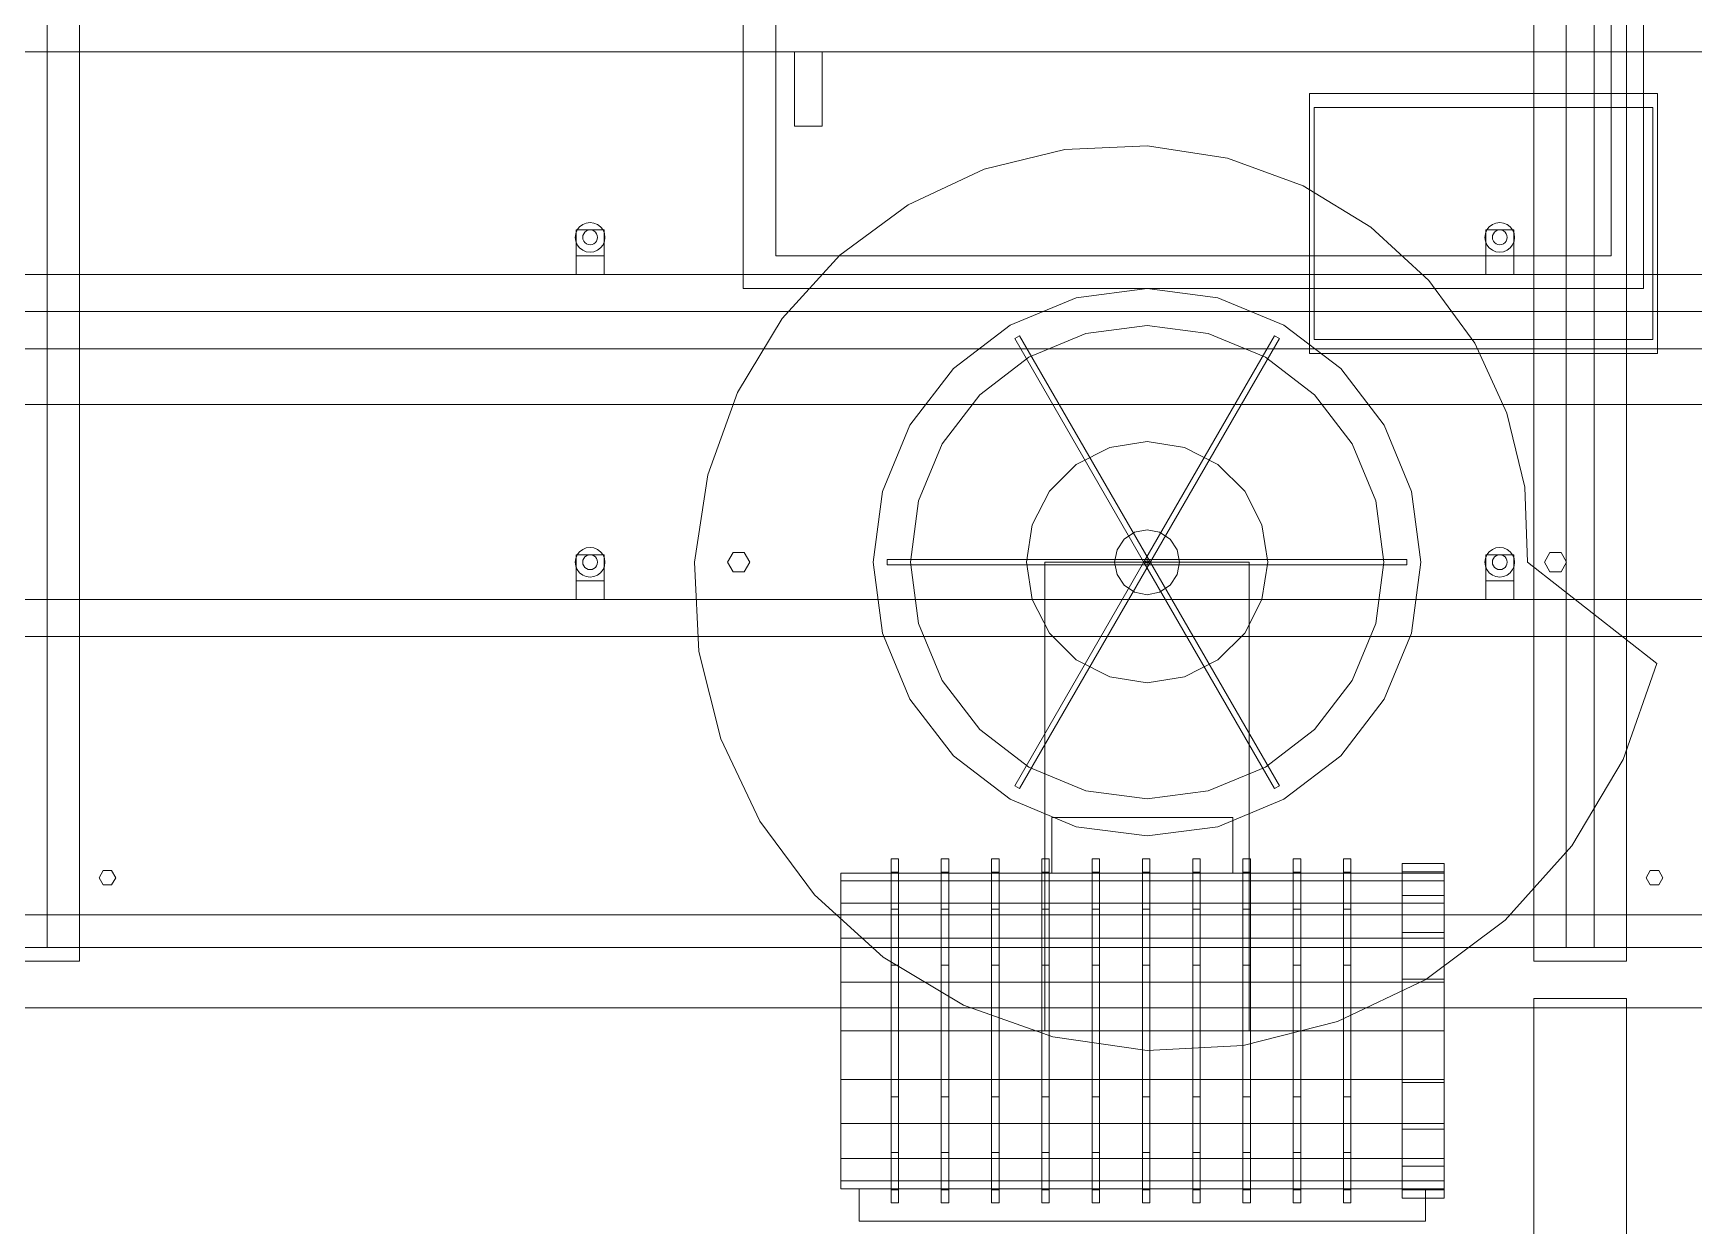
# Model space of a CAD drawing. Header units: millimetres. Extents: x -2500 to 58855, y -53268 to 6837.
# Drawn here: x 52717 to 54506, y 365 to 1650 of the extents above; entities that cross this region are included whole.
import ezdxf

# ---------------------------------------------------------------- set-up
doc = ezdxf.new("R2010")
doc.units = ezdxf.units.MM
doc.layers.add('lateral_secador', color=7, linetype='Continuous', lineweight=0)

msp = doc.modelspace()

# ---------------------------------------------------------------- linework, layer by layer
at = {"layer": 'lateral_secador'}
for p, q in [((52732.116, 2935), (52732.116, 665)), ((54368.783, 665), (54368.783, 2935)), ((54398.783, 2935), (54398.783, 665)), ((52767.116, 650), (52767.116, 2900)), ((54333.783, 2900), (54333.783, 650)), ((54433.783, 650), (54433.783, 2900)), ((53482.116, 2395), (53482.116, 1375)), ((54452.116, 1375), (54452.116, 2395)), ((53517.116, 2360), (53517.116, 1410)), ((54417.116, 1410), (54417.116, 2360)), ((38067.116, 1630), (57367.116, 1630)), ((53537.116, 1630), (53567.116, 1630)), ((53537.116, 1630), (53537.116, 1550)), ((53567.116, 1550), (53567.116, 1630)), ((54092.116, 1585), (54467.116, 1585)), ((54092.116, 1585), (54092.116, 1305)), ((54467.116, 1305), (54467.116, 1585)), ((54097.116, 1570), (54462.116, 1570)), ((54097.116, 1570), (54097.116, 1320)), ((54462.116, 1320), (54462.116, 1570)), ((53537.116, 1550), (53567.116, 1550)), ((53741.699, 1503.494), (53828.633, 1524.834)), ((53828.633, 1524.834), (53917.116, 1528.71)), ((53917.116, 1528.71), (54003.711, 1515.342)), ((53659.761, 1465.158), (53741.699, 1503.494)), ((54003.711, 1515.342), (54085.126, 1485.613)), ((54085.126, 1485.613), (54158.341, 1441.019)), ((53586.144, 1410.972), (53659.761, 1465.158)), ((53301.661, 1434.141), (53301.116, 1430)), ((53303.259, 1438), (53301.661, 1434.141)), ((53302.116, 1438), (53332.116, 1438)), ((53302.116, 1438), (53302.116, 1410)), ((53305.802, 1441.314), (53303.259, 1438)), ((53309.116, 1443.856), (53305.802, 1441.314)), ((53312.975, 1445.455), (53309.116, 1443.856)), ((53309.388, 1432.071), (53309.116, 1430)), ((53310.188, 1434), (53309.388, 1432.071)), ((53311.459, 1435.657), (53310.188, 1434)), ((53313.116, 1436.928), (53311.459, 1435.657)), ((53317.116, 1446), (53312.975, 1445.455)), ((53315.045, 1437.727), (53313.116, 1436.928)), ((53317.116, 1438), (53315.045, 1437.727)), ((53321.257, 1445.455), (53317.116, 1446)), ((53319.186, 1437.727), (53317.116, 1438)), ((53321.116, 1436.928), (53319.186, 1437.727)), ((53322.773, 1435.657), (53321.116, 1436.928)), ((53325.116, 1443.856), (53321.257, 1445.455)), ((53324.044, 1434), (53322.773, 1435.657)), ((53324.843, 1432.071), (53324.044, 1434)), ((53325.116, 1430), (53324.843, 1432.071)), ((53328.43, 1441.314), (53325.116, 1443.856)), ((53330.972, 1438), (53328.43, 1441.314)), ((53332.571, 1434.141), (53330.972, 1438)), ((53332.116, 1410), (53332.116, 1438)), ((53333.116, 1430), (53332.571, 1434.141)), ((54158.341, 1441.019), (54220.716, 1383.6)), ((54281.661, 1434.141), (54281.116, 1430)), ((54283.259, 1438), (54281.661, 1434.141)), ((54282.116, 1438), (54312.116, 1438)), ((54282.116, 1438), (54282.116, 1410)), ((54285.802, 1441.314), (54283.259, 1438)), ((54289.116, 1443.856), (54285.802, 1441.314)), ((54292.975, 1445.455), (54289.116, 1443.856)), ((54289.388, 1432.071), (54289.116, 1430)), ((54290.188, 1434), (54289.388, 1432.071)), ((54291.459, 1435.657), (54290.188, 1434)), ((54293.116, 1436.928), (54291.459, 1435.657)), ((54297.116, 1446), (54292.975, 1445.455)), ((54295.045, 1437.727), (54293.116, 1436.928)), ((54297.116, 1438), (54295.045, 1437.727)), ((54301.257, 1445.455), (54297.116, 1446)), ((54299.186, 1437.727), (54297.116, 1438)), ((54301.116, 1436.928), (54299.186, 1437.727)), ((54302.773, 1435.657), (54301.116, 1436.928)), ((54305.116, 1443.856), (54301.257, 1445.455)), ((54304.044, 1434), (54302.773, 1435.657)), ((54304.843, 1432.071), (54304.044, 1434)), ((54305.116, 1430), (54304.843, 1432.071)), ((54308.43, 1441.314), (54305.116, 1443.856)), ((54310.972, 1438), (54308.43, 1441.314)), ((54312.571, 1434.141), (54310.972, 1438)), ((54312.116, 1410), (54312.116, 1438)), ((54313.116, 1430), (54312.571, 1434.141)), ((53301.116, 1430), (53301.661, 1425.859)), ((53301.661, 1425.859), (53303.259, 1422)), ((53303.259, 1422), (53305.802, 1418.686)), ((53305.802, 1418.686), (53309.116, 1416.144)), ((53309.116, 1430), (53309.388, 1427.929)), ((53309.116, 1416.144), (53312.975, 1414.545)), ((53309.388, 1427.929), (53310.188, 1426)), ((53310.188, 1426), (53311.459, 1424.343)), ((53311.459, 1424.343), (53313.116, 1423.072)), ((53312.975, 1414.545), (53317.116, 1414)), ((53313.116, 1423.072), (53315.045, 1422.273)), ((53315.045, 1422.273), (53317.116, 1422)), ((53317.116, 1422), (53319.186, 1422.273)), ((53317.116, 1414), (53321.257, 1414.545)), ((53319.186, 1422.273), (53321.116, 1423.072)), ((53321.116, 1423.072), (53322.773, 1424.343)), ((53321.257, 1414.545), (53325.116, 1416.144)), ((53322.773, 1424.343), (53324.044, 1426)), ((53324.044, 1426), (53324.843, 1427.929)), ((53324.843, 1427.929), (53325.116, 1430)), ((53325.116, 1416.144), (53328.43, 1418.686)), ((53328.43, 1418.686), (53330.972, 1422)), ((53330.972, 1422), (53332.571, 1425.859)), ((53332.571, 1425.859), (53333.116, 1430)), ((54281.116, 1430), (54281.661, 1425.859)), ((54281.661, 1425.859), (54283.259, 1422)), ((54283.259, 1422), (54285.802, 1418.686)), ((54285.802, 1418.686), (54289.116, 1416.144)), ((54289.116, 1430), (54289.388, 1427.929)), ((54289.116, 1416.144), (54292.975, 1414.545)), ((54289.388, 1427.929), (54290.188, 1426)), ((54290.188, 1426), (54291.459, 1424.343)), ((54291.459, 1424.343), (54293.116, 1423.072)), ((54292.975, 1414.545), (54297.116, 1414)), ((54293.116, 1423.072), (54295.045, 1422.273)), ((54295.045, 1422.273), (54297.116, 1422)), ((54297.116, 1422), (54299.186, 1422.273)), ((54297.116, 1414), (54301.257, 1414.545)), ((54299.186, 1422.273), (54301.116, 1423.072)), ((54301.116, 1423.072), (54302.773, 1424.343)), ((54301.257, 1414.545), (54305.116, 1416.144)), ((54302.773, 1424.343), (54304.044, 1426)), ((54304.044, 1426), (54304.843, 1427.929)), ((54304.843, 1427.929), (54305.116, 1430)), ((54305.116, 1416.144), (54308.43, 1418.686)), ((54308.43, 1418.686), (54310.972, 1422)), ((54310.972, 1422), (54312.571, 1425.859)), ((54312.571, 1425.859), (54313.116, 1430)), ((53302.116, 1410), (53332.116, 1410)), ((53302.116, 1410), (53302.116, 1390)), ((53332.116, 1390), (53332.116, 1410)), ((53517.116, 1410), (54417.116, 1410)), ((53523.911, 1342.731), (53586.144, 1410.972)), ((54282.116, 1410), (54312.116, 1410)), ((54282.116, 1410), (54282.116, 1390)), ((54312.116, 1390), (54312.116, 1410)), ((38067.116, 1390), (57367.116, 1390)), ((53302.116, 1390), (53332.116, 1390)), ((54220.716, 1383.6), (54270.088, 1315.849)), ((54282.116, 1390), (54312.116, 1390)), ((53482.116, 1375), (54452.116, 1375)), ((53769.616, 1335.477), (53840.764, 1364.948)), ((53840.764, 1364.948), (53917.116, 1375)), ((53917.116, 1375), (53993.467, 1364.948)), ((53993.467, 1364.948), (54064.616, 1335.477)), ((38067.116, 1350), (57367.116, 1350)), ((53475.74, 1262.824), (53523.911, 1342.731)), ((53708.519, 1288.597), (53769.616, 1335.477)), ((53779.714, 1323.987), (53774.518, 1320.987)), ((53919.714, 1081.5), (53779.714, 1323.987)), ((53789.616, 1300.836), (53851.117, 1326.311)), ((53851.117, 1326.311), (53917.116, 1335)), ((53914.518, 1081.5), (54054.518, 1323.987)), ((53917.116, 1335), (53983.115, 1326.311)), ((53983.115, 1326.311), (54044.616, 1300.836)), ((54054.518, 1323.987), (54059.714, 1320.987)), ((54064.616, 1335.477), (54125.712, 1288.597)), ((37717.116, 1310), (57717.116, 1310)), ((53914.518, 1078.5), (53774.518, 1320.987)), ((53919.714, 1078.5), (54059.714, 1320.987)), ((54097.116, 1320), (54462.116, 1320)), ((54270.088, 1315.849), (54304.847, 1240.604)), ((53661.638, 1227.5), (53708.519, 1288.597)), ((53736.804, 1260.312), (53789.616, 1300.836)), ((54044.616, 1300.836), (54097.428, 1260.312)), ((54092.116, 1305), (54467.116, 1305)), ((54125.712, 1288.597), (54172.593, 1227.5)), ((53443.808, 1174.147), (53475.74, 1262.824)), ((53696.279, 1207.5), (53736.804, 1260.312)), ((54097.428, 1260.312), (54137.952, 1207.5)), ((37717.116, 1250), (57717.116, 1250)), ((54304.847, 1240.604), (54323.984, 1160.931)), ((53632.168, 1156.352), (53661.638, 1227.5)), ((54172.593, 1227.5), (54202.064, 1156.352)), ((53670.805, 1145.999), (53696.279, 1207.5)), ((53840.704, 1185.172), (53876.944, 1203.637)), ((53876.944, 1203.637), (53917.116, 1210)), ((53917.116, 1210), (53957.288, 1203.637)), ((53957.288, 1203.637), (53993.528, 1185.172)), ((54137.952, 1207.5), (54163.427, 1145.999)), ((53811.944, 1156.412), (53840.704, 1185.172)), ((53993.528, 1185.172), (54022.288, 1156.412)), ((53429.696, 1080), (53443.808, 1174.147)), ((53622.116, 1080), (53632.168, 1156.352)), ((53662.116, 1080), (53670.805, 1145.999)), ((53793.479, 1120.172), (53811.944, 1156.412)), ((54022.288, 1156.412), (54040.753, 1120.172)), ((54163.427, 1145.999), (54172.116, 1080)), ((54202.064, 1156.352), (54212.116, 1080)), ((54323.984, 1160.931), (54327.116, 1080)), ((53787.116, 1080), (53793.479, 1120.172)), ((53892.367, 1104.749), (53903.722, 1112.336)), ((53903.722, 1112.336), (53917.116, 1115)), ((53917.116, 1115), (53930.51, 1112.336)), ((53930.51, 1112.336), (53941.865, 1104.749)), ((54040.753, 1120.172), (54047.116, 1080)), ((53305.802, 1091.314), (53303.259, 1088)), ((53309.116, 1093.856), (53305.802, 1091.314)), ((53312.975, 1095.455), (53309.116, 1093.856)), ((53317.116, 1096), (53312.975, 1095.455)), ((53321.257, 1095.455), (53317.116, 1096)), ((53325.116, 1093.856), (53321.257, 1095.455)), ((53328.43, 1091.314), (53325.116, 1093.856)), ((53330.972, 1088), (53328.43, 1091.314)), ((53882.116, 1080), (53884.78, 1093.394)), ((53884.78, 1093.394), (53892.367, 1104.749)), ((53941.865, 1104.749), (53949.452, 1093.394)), ((53949.452, 1093.394), (53952.116, 1080)), ((54285.802, 1091.314), (54283.259, 1088)), ((54289.116, 1093.856), (54285.802, 1091.314)), ((54292.975, 1095.455), (54289.116, 1093.856)), ((54297.116, 1096), (54292.975, 1095.455)), ((54301.257, 1095.455), (54297.116, 1096)), ((54305.116, 1093.856), (54301.257, 1095.455)), ((54308.43, 1091.314), (54305.116, 1093.856)), ((54310.972, 1088), (54308.43, 1091.314)), ((53301.661, 1084.141), (53301.116, 1080)), ((53301.116, 1080), (53301.661, 1075.859)), ((53303.259, 1088), (53301.661, 1084.141)), ((53301.661, 1075.859), (53303.259, 1072)), ((53302.116, 1088), (53332.116, 1088)), ((53302.116, 1088), (53302.116, 1060)), ((53309.388, 1082.071), (53309.116, 1080)), ((53309.116, 1080), (53309.388, 1077.929)), ((53310.188, 1084), (53309.388, 1082.071)), ((53309.388, 1077.929), (53310.188, 1076)), ((53311.459, 1085.657), (53310.188, 1084)), ((53310.188, 1076), (53311.459, 1074.343)), ((53313.116, 1086.928), (53311.459, 1085.657)), ((53311.459, 1074.343), (53313.116, 1073.072)), ((53315.045, 1087.727), (53313.116, 1086.928)), ((53317.116, 1088), (53315.045, 1087.727)), ((53319.186, 1087.727), (53317.116, 1088)), ((53321.116, 1086.928), (53319.186, 1087.727)), ((53322.773, 1085.657), (53321.116, 1086.928)), ((53321.116, 1073.072), (53322.773, 1074.343)), ((53324.044, 1084), (53322.773, 1085.657)), ((53322.773, 1074.343), (53324.044, 1076)), ((53324.843, 1082.071), (53324.044, 1084)), ((53324.044, 1076), (53324.843, 1077.929)), ((53325.116, 1080), (53324.843, 1082.071)), ((53324.843, 1077.929), (53325.116, 1080)), ((53332.571, 1084.141), (53330.972, 1088)), ((53330.972, 1072), (53332.571, 1075.859)), ((53332.116, 1060), (53332.116, 1088)), ((53333.116, 1080), (53332.571, 1084.141)), ((53332.571, 1075.859), (53333.116, 1080)), ((53434.316, 983.965), (53429.696, 1080)), ((53465.116, 1080), (53471.116, 1090.392)), ((53471.116, 1069.608), (53465.116, 1080)), ((53471.116, 1090.392), (53483.116, 1090.392)), ((53483.116, 1090.392), (53489.116, 1080)), ((53489.116, 1080), (53483.116, 1069.608)), ((53632.168, 1003.648), (53622.116, 1080)), ((53637.116, 1083), (53637.116, 1077)), ((53917.116, 1083), (53637.116, 1083)), ((53917.116, 1077), (53637.116, 1077)), ((53670.805, 1014.001), (53662.116, 1080)), ((53914.518, 1081.5), (53774.518, 839.013)), ((53919.714, 1078.5), (53779.714, 836.013)), ((53793.479, 1039.828), (53787.116, 1080)), ((54027.116, 1080), (53807.116, 1080)), ((53807.116, 575), (53807.116, 1080)), ((53884.78, 1066.606), (53882.116, 1080)), ((53914.518, 1081.5), (53919.714, 1078.5)), ((53919.714, 1081.5), (53914.518, 1078.5)), ((53914.518, 1078.5), (54054.518, 836.013)), ((53917.116, 1083), (53917.116, 1077)), ((53917.116, 1083), (54197.116, 1083)), ((53917.116, 1077), (54197.116, 1077)), ((53919.714, 1081.5), (54059.714, 839.013)), ((53952.116, 1080), (53949.452, 1066.606)), ((54027.116, 1080), (54027.116, 575)), ((54047.116, 1080), (54040.753, 1039.828)), ((54172.116, 1080), (54163.427, 1014.001)), ((54197.116, 1083), (54197.116, 1077)), ((54212.116, 1080), (54202.064, 1003.648)), ((54281.661, 1084.141), (54281.116, 1080)), ((54281.116, 1080), (54281.661, 1075.859)), ((54283.259, 1088), (54281.661, 1084.141)), ((54281.661, 1075.859), (54283.259, 1072)), ((54282.116, 1088), (54312.116, 1088)), ((54282.116, 1088), (54282.116, 1060)), ((54289.388, 1082.071), (54289.116, 1080)), ((54289.116, 1080), (54289.388, 1077.929)), ((54290.188, 1084), (54289.388, 1082.071)), ((54289.388, 1077.929), (54290.188, 1076)), ((54291.459, 1085.657), (54290.188, 1084)), ((54290.188, 1076), (54291.459, 1074.343)), ((54293.116, 1086.928), (54291.459, 1085.657)), ((54291.459, 1074.343), (54293.116, 1073.072)), ((54295.045, 1087.727), (54293.116, 1086.928)), ((54297.116, 1088), (54295.045, 1087.727)), ((54299.186, 1087.727), (54297.116, 1088)), ((54301.116, 1086.928), (54299.186, 1087.727)), ((54302.773, 1085.657), (54301.116, 1086.928)), ((54301.116, 1073.072), (54302.773, 1074.343)), ((54304.044, 1084), (54302.773, 1085.657)), ((54302.773, 1074.343), (54304.044, 1076)), ((54304.843, 1082.071), (54304.044, 1084)), ((54304.044, 1076), (54304.843, 1077.929)), ((54305.116, 1080), (54304.843, 1082.071)), ((54304.843, 1077.929), (54305.116, 1080)), ((54312.571, 1084.141), (54310.972, 1088)), ((54310.972, 1072), (54312.571, 1075.859)), ((54312.116, 1060), (54312.116, 1088)), ((54313.116, 1080), (54312.571, 1084.141)), ((54312.571, 1075.859), (54313.116, 1080)), ((54327.116, 1080), (54466.356, 970.749)), ((54345.116, 1080), (54351.116, 1090.392)), ((54351.116, 1069.608), (54345.116, 1080)), ((54351.116, 1090.392), (54363.116, 1090.392)), ((54363.116, 1090.392), (54369.116, 1080)), ((54369.116, 1080), (54363.116, 1069.608)), ((53302.116, 1060), (53332.116, 1060)), ((53302.116, 1060), (53302.116, 1040)), ((53303.259, 1072), (53305.802, 1068.686)), ((53305.802, 1068.686), (53309.116, 1066.144)), ((53309.116, 1066.144), (53312.975, 1064.545)), ((53312.975, 1064.545), (53317.116, 1064)), ((53313.116, 1073.072), (53315.045, 1072.273)), ((53315.045, 1072.273), (53317.116, 1072)), ((53317.116, 1072), (53319.186, 1072.273)), ((53317.116, 1064), (53321.257, 1064.545)), ((53319.186, 1072.273), (53321.116, 1073.072)), ((53321.257, 1064.545), (53325.116, 1066.144)), ((53325.116, 1066.144), (53328.43, 1068.686)), ((53328.43, 1068.686), (53330.972, 1072)), ((53332.116, 1040), (53332.116, 1060)), ((53483.116, 1069.608), (53471.116, 1069.608)), ((53892.367, 1055.251), (53884.78, 1066.606)), ((53949.452, 1066.606), (53941.865, 1055.251)), ((54282.116, 1060), (54312.116, 1060)), ((54282.116, 1060), (54282.116, 1040)), ((54283.259, 1072), (54285.802, 1068.686)), ((54285.802, 1068.686), (54289.116, 1066.144)), ((54289.116, 1066.144), (54292.975, 1064.545)), ((54292.975, 1064.545), (54297.116, 1064)), ((54293.116, 1073.072), (54295.045, 1072.273)), ((54295.045, 1072.273), (54297.116, 1072)), ((54297.116, 1072), (54299.186, 1072.273)), ((54297.116, 1064), (54301.257, 1064.545)), ((54299.186, 1072.273), (54301.116, 1073.072)), ((54301.257, 1064.545), (54305.116, 1066.144)), ((54305.116, 1066.144), (54308.43, 1068.686)), ((54308.43, 1068.686), (54310.972, 1072)), ((54312.116, 1040), (54312.116, 1060)), ((54363.116, 1069.608), (54351.116, 1069.608)), ((38067.116, 1040), (57367.116, 1040)), ((53302.116, 1040), (53332.116, 1040)), ((53811.944, 1003.588), (53793.479, 1039.828)), ((53903.722, 1047.664), (53892.367, 1055.251)), ((53917.116, 1045), (53903.722, 1047.664)), ((53930.51, 1047.664), (53917.116, 1045)), ((53941.865, 1055.251), (53930.51, 1047.664)), ((54040.753, 1039.828), (54022.288, 1003.588)), ((54282.116, 1040), (54312.116, 1040)), ((53661.638, 932.5), (53632.168, 1003.648)), ((53696.279, 952.5), (53670.805, 1014.001)), ((53840.704, 974.828), (53811.944, 1003.588)), ((54022.288, 1003.588), (53993.528, 974.828)), ((54163.427, 1014.001), (54137.952, 952.5)), ((54202.064, 1003.648), (54172.593, 932.5)), ((38067.116, 1000), (57367.116, 1000)), ((53457.858, 889.769), (53434.316, 983.965)), ((53876.944, 956.363), (53840.704, 974.828)), ((53993.528, 974.828), (53957.288, 956.363)), ((54466.356, 970.749), (54430.018, 867.549)), ((53736.804, 899.688), (53696.279, 952.5)), ((53917.116, 950), (53876.944, 956.363)), ((53957.288, 956.363), (53917.116, 950)), ((54137.952, 952.5), (54097.428, 899.688)), ((53708.519, 871.403), (53661.638, 932.5)), ((54172.593, 932.5), (54125.712, 871.403)), ((53789.616, 859.164), (53736.804, 899.688)), ((54097.428, 899.688), (54044.616, 859.164)), ((53499.772, 801.14), (53457.858, 889.769)), ((53769.616, 824.523), (53708.519, 871.403)), ((53851.117, 833.689), (53789.616, 859.164)), ((54044.616, 859.164), (53983.115, 833.689)), ((54125.712, 871.403), (54064.616, 824.523)), ((54430.018, 867.549), (54374.692, 774.257)), ((53840.764, 795.052), (53769.616, 824.523)), ((53774.518, 839.013), (53779.714, 836.013)), ((53917.116, 825), (53851.117, 833.689)), ((53983.115, 833.689), (53917.116, 825)), ((54064.616, 824.523), (53993.467, 795.052)), ((54059.714, 839.013), (54054.518, 836.013)), ((53558.772, 721.657), (53499.772, 801.14)), ((53814.616, 805), (54009.616, 805)), ((53814.616, 805), (53814.616, 745)), ((53917.116, 785), (53840.764, 795.052)), ((53993.467, 795.052), (53917.116, 785)), ((54009.616, 745), (54009.616, 805)), ((54374.692, 774.257), (54302.831, 694.285)), ((53641.283, 746.195), (53641.283, 760.3)), ((53641.283, 760.3), (53649.283, 760.3)), ((53649.283, 746.195), (53649.283, 760.3)), ((53695.449, 746.195), (53695.449, 760.3)), ((53695.449, 760.3), (53703.449, 760.3)), ((53703.449, 746.195), (53703.449, 760.3)), ((53749.616, 746.195), (53749.616, 760.3)), ((53749.616, 760.3), (53757.616, 760.3)), ((53757.616, 746.195), (53757.616, 760.3)), ((53803.783, 746.195), (53803.783, 760.3)), ((53803.783, 760.3), (53811.783, 760.3)), ((53811.783, 746.195), (53811.783, 760.3)), ((53857.949, 746.195), (53857.949, 760.3)), ((53857.949, 760.3), (53865.949, 760.3)), ((53865.949, 746.195), (53865.949, 760.3)), ((53912.116, 746.195), (53912.116, 760.3)), ((53912.116, 760.3), (53920.116, 760.3)), ((53920.116, 746.195), (53920.116, 760.3)), ((53966.283, 746.195), (53966.283, 760.3)), ((53966.283, 760.3), (53974.283, 760.3)), ((53974.283, 746.195), (53974.283, 760.3)), ((54020.449, 746.195), (54020.449, 760.3)), ((54020.449, 760.3), (54028.449, 760.3)), ((54028.449, 746.195), (54028.449, 760.3)), ((54074.616, 746.195), (54074.616, 760.3)), ((54074.616, 760.3), (54082.616, 760.3)), ((54082.616, 746.195), (54082.616, 760.3)), ((54128.783, 746.195), (54128.783, 760.3)), ((54128.783, 760.3), (54136.783, 760.3)), ((54136.783, 746.195), (54136.783, 760.3)), ((54192.116, 746.38), (54192.116, 755.2)), ((54192.116, 755.2), (54237.116, 755.2)), ((54237.116, 746.38), (54237.116, 755.2)), ((52788.116, 740), (52792.616, 747.794)), ((52792.616, 732.206), (52788.116, 740)), ((52792.616, 747.794), (52801.616, 747.794)), ((52801.616, 747.794), (52806.116, 740)), ((52806.116, 740), (52801.616, 732.206)), ((53587.116, 736.68), (53587.116, 745)), ((53587.116, 745), (54237.116, 745)), ((53587.116, 712.533), (53587.116, 736.68)), ((53587.116, 736.68), (54237.116, 736.68)), ((53641.283, 706.027), (53641.283, 746.195)), ((53641.283, 746.195), (53649.283, 746.195)), ((53649.283, 706.027), (53649.283, 746.195)), ((53695.449, 706.027), (53695.449, 746.195)), ((53695.449, 746.195), (53703.449, 746.195)), ((53703.449, 706.027), (53703.449, 746.195)), ((53749.616, 706.027), (53749.616, 746.195)), ((53749.616, 746.195), (53757.616, 746.195)), ((53757.616, 706.027), (53757.616, 746.195)), ((53803.783, 706.027), (53803.783, 746.195)), ((53803.783, 746.195), (53811.783, 746.195)), ((53811.783, 706.027), (53811.783, 746.195)), ((53814.616, 745), (54009.616, 745)), ((53857.949, 706.027), (53857.949, 746.195)), ((53857.949, 746.195), (53865.949, 746.195)), ((53865.949, 706.027), (53865.949, 746.195)), ((53912.116, 706.027), (53912.116, 746.195)), ((53912.116, 746.195), (53920.116, 746.195)), ((53920.116, 706.027), (53920.116, 746.195)), ((53966.283, 706.027), (53966.283, 746.195)), ((53966.283, 746.195), (53974.283, 746.195)), ((53974.283, 706.027), (53974.283, 746.195)), ((54020.449, 706.027), (54020.449, 746.195)), ((54020.449, 746.195), (54028.449, 746.195)), ((54028.449, 706.027), (54028.449, 746.195)), ((54074.616, 706.027), (54074.616, 746.195)), ((54074.616, 746.195), (54082.616, 746.195)), ((54082.616, 706.027), (54082.616, 746.195)), ((54128.783, 706.027), (54128.783, 746.195)), ((54128.783, 746.195), (54136.783, 746.195)), ((54136.783, 706.027), (54136.783, 746.195)), ((54192.116, 720.785), (54192.116, 746.38)), ((54192.116, 746.38), (54237.116, 746.38)), ((54237.116, 720.785), (54237.116, 746.38)), ((54237.116, 736.68), (54237.116, 745)), ((54237.116, 712.533), (54237.116, 736.68)), ((54454.783, 740), (54459.283, 747.794)), ((54459.283, 732.206), (54454.783, 740)), ((54459.283, 747.794), (54468.283, 747.794)), ((54468.283, 747.794), (54472.783, 740)), ((54472.783, 740), (54468.283, 732.206)), ((52801.616, 732.206), (52792.616, 732.206)), ((53632.879, 654.609), (53558.772, 721.657)), ((54192.116, 680.919), (54192.116, 720.785)), ((54192.116, 720.785), (54237.116, 720.785)), ((54237.116, 680.919), (54237.116, 720.785)), ((54468.283, 732.206), (54459.283, 732.206)), ((37717.116, 700), (57717.116, 700)), ((53587.116, 674.923), (53587.116, 712.533)), ((53587.116, 712.533), (54237.116, 712.533)), ((53641.283, 645.911), (53641.283, 706.027)), ((53641.283, 706.027), (53649.283, 706.027)), ((53649.283, 645.911), (53649.283, 706.027)), ((53695.449, 645.911), (53695.449, 706.027)), ((53695.449, 706.027), (53703.449, 706.027)), ((53703.449, 645.911), (53703.449, 706.027)), ((53749.616, 645.911), (53749.616, 706.027)), ((53749.616, 706.027), (53757.616, 706.027)), ((53757.616, 645.911), (53757.616, 706.027)), ((53803.783, 645.911), (53803.783, 706.027)), ((53803.783, 706.027), (53811.783, 706.027)), ((53811.783, 645.911), (53811.783, 706.027)), ((53857.949, 645.911), (53857.949, 706.027)), ((53857.949, 706.027), (53865.949, 706.027)), ((53865.949, 645.911), (53865.949, 706.027)), ((53912.116, 645.911), (53912.116, 706.027)), ((53912.116, 706.027), (53920.116, 706.027)), ((53920.116, 645.911), (53920.116, 706.027)), ((53966.283, 645.911), (53966.283, 706.027)), ((53966.283, 706.027), (53974.283, 706.027)), ((53974.283, 645.911), (53974.283, 706.027)), ((54020.449, 645.911), (54020.449, 706.027)), ((54020.449, 706.027), (54028.449, 706.027)), ((54028.449, 645.911), (54028.449, 706.027)), ((54074.616, 645.911), (54074.616, 706.027)), ((54074.616, 706.027), (54082.616, 706.027)), ((54082.616, 645.911), (54082.616, 706.027)), ((54128.783, 645.911), (54128.783, 706.027)), ((54128.783, 706.027), (54136.783, 706.027)), ((54136.783, 645.911), (54136.783, 706.027)), ((54237.116, 674.923), (54237.116, 712.533)), ((54192.116, 630.685), (54192.116, 680.919)), ((54192.116, 680.919), (54237.116, 680.919)), ((54302.831, 694.285), (54217.482, 630.47)), ((54237.116, 630.685), (54237.116, 680.919)), ((37717.116, 665), (57467.116, 665)), ((52732.116, 665), (54368.783, 665)), ((53587.116, 627.533), (53587.116, 674.923)), ((53587.116, 674.923), (54237.116, 674.923)), ((54237.116, 627.533), (54237.116, 674.923)), ((54398.783, 665), (56035.449, 665)), ((52667.116, 650), (52767.116, 650)), ((53719.478, 602.861), (53632.879, 654.609)), ((53641.283, 575), (53641.283, 645.911)), ((53641.283, 645.911), (53649.283, 645.911)), ((53649.283, 575), (53649.283, 645.911)), ((53695.449, 575), (53695.449, 645.911)), ((53695.449, 645.911), (53703.449, 645.911)), ((53703.449, 575), (53703.449, 645.911)), ((53749.616, 575), (53749.616, 645.911)), ((53749.616, 645.911), (53757.616, 645.911)), ((53757.616, 575), (53757.616, 645.911)), ((53803.783, 575), (53803.783, 645.911)), ((53803.783, 645.911), (53811.783, 645.911)), ((53811.783, 575), (53811.783, 645.911)), ((53857.949, 575), (53857.949, 645.911)), ((53857.949, 645.911), (53865.949, 645.911)), ((53865.949, 575), (53865.949, 645.911)), ((53912.116, 575), (53912.116, 645.911)), ((53912.116, 645.911), (53920.116, 645.911)), ((53920.116, 575), (53920.116, 645.911)), ((53966.283, 575), (53966.283, 645.911)), ((53966.283, 645.911), (53974.283, 645.911)), ((53974.283, 575), (53974.283, 645.911)), ((54020.449, 575), (54020.449, 645.911)), ((54020.449, 645.911), (54028.449, 645.911)), ((54028.449, 575), (54028.449, 645.911)), ((54074.616, 575), (54074.616, 645.911)), ((54074.616, 645.911), (54082.616, 645.911)), ((54082.616, 575), (54082.616, 645.911)), ((54128.783, 575), (54128.783, 645.911)), ((54128.783, 645.911), (54136.783, 645.911)), ((54136.783, 575), (54136.783, 645.911)), ((54333.783, 650), (54433.783, 650)), ((53587.116, 575), (53587.116, 627.533)), ((53587.116, 627.533), (54237.116, 627.533)), ((54217.482, 630.47), (54122.16, 584.979)), ((54192.116, 575), (54192.116, 630.685)), ((54192.116, 630.685), (54237.116, 630.685)), ((54237.116, 575), (54237.116, 630.685)), ((54237.116, 575), (54237.116, 627.533)), ((54333.783, 610), (54433.783, 610)), ((54333.783, 610), (54333.783, 20)), ((54433.783, 20), (54433.783, 610)), ((37717.116, 600), (57467.116, 600)), ((37717.116, 600), (57717.116, 600)), ((53815.417, 568.726), (53719.478, 602.861)), ((53587.116, 522.467), (53587.116, 575)), ((54237.116, 575), (53587.116, 575)), ((53641.283, 504.089), (53641.283, 575)), ((53649.283, 575), (53641.283, 575)), ((53649.283, 575), (53649.283, 504.089)), ((53695.449, 504.089), (53695.449, 575)), ((53703.449, 575), (53695.449, 575)), ((53703.449, 575), (53703.449, 504.089)), ((53749.616, 504.089), (53749.616, 575)), ((53757.616, 575), (53749.616, 575)), ((53757.616, 575), (53757.616, 504.089)), ((53803.783, 504.089), (53803.783, 575)), ((53811.783, 575), (53803.783, 575)), ((54027.116, 575), (53807.116, 575)), ((53811.783, 575), (53811.783, 504.089)), ((53857.949, 504.089), (53857.949, 575)), ((53865.949, 575), (53857.949, 575)), ((53865.949, 575), (53865.949, 504.089)), ((53912.116, 504.089), (53912.116, 575)), ((53920.116, 575), (53912.116, 575)), ((53920.116, 575), (53920.116, 504.089)), ((53966.283, 504.089), (53966.283, 575)), ((53974.283, 575), (53966.283, 575)), ((53974.283, 575), (53974.283, 504.089)), ((54020.449, 504.089), (54020.449, 575)), ((54028.449, 575), (54020.449, 575)), ((54122.16, 584.979), (54020.703, 559.235)), ((54028.449, 575), (54028.449, 504.089)), ((54074.616, 504.089), (54074.616, 575)), ((54082.616, 575), (54074.616, 575)), ((54082.616, 575), (54082.616, 504.089)), ((54128.783, 504.089), (54128.783, 575)), ((54136.783, 575), (54128.783, 575)), ((54136.783, 575), (54136.783, 504.089)), ((54192.116, 519.315), (54192.116, 575)), ((54237.116, 575), (54192.116, 575)), ((54237.116, 575), (54237.116, 522.467)), ((54237.116, 575), (54237.116, 519.315)), ((53917.116, 553.871), (53815.417, 568.726)), ((54020.703, 559.235), (53917.116, 553.871)), ((53587.116, 522.467), (53587.116, 475.077)), ((53587.116, 522.467), (54237.116, 522.467)), ((54192.116, 519.315), (54192.116, 469.081)), ((54192.116, 519.315), (54237.116, 519.315)), ((54237.116, 522.467), (54237.116, 475.077)), ((54237.116, 519.315), (54237.116, 469.081)), ((53641.283, 504.089), (53641.283, 443.973)), ((53641.283, 504.089), (53649.283, 504.089)), ((53649.283, 504.089), (53649.283, 443.973)), ((53695.449, 504.089), (53695.449, 443.973)), ((53695.449, 504.089), (53703.449, 504.089)), ((53703.449, 504.089), (53703.449, 443.973)), ((53749.616, 504.089), (53749.616, 443.973)), ((53749.616, 504.089), (53757.616, 504.089)), ((53757.616, 504.089), (53757.616, 443.973)), ((53803.783, 504.089), (53803.783, 443.973)), ((53803.783, 504.089), (53811.783, 504.089)), ((53811.783, 504.089), (53811.783, 443.973)), ((53857.949, 504.089), (53857.949, 443.973)), ((53857.949, 504.089), (53865.949, 504.089)), ((53865.949, 504.089), (53865.949, 443.973)), ((53912.116, 504.089), (53912.116, 443.973)), ((53912.116, 504.089), (53920.116, 504.089)), ((53920.116, 504.089), (53920.116, 443.973)), ((53966.283, 504.089), (53966.283, 443.973)), ((53966.283, 504.089), (53974.283, 504.089)), ((53974.283, 504.089), (53974.283, 443.973)), ((54020.449, 504.089), (54020.449, 443.973)), ((54020.449, 504.089), (54028.449, 504.089)), ((54028.449, 504.089), (54028.449, 443.973)), ((54074.616, 504.089), (54074.616, 443.973)), ((54074.616, 504.089), (54082.616, 504.089)), ((54082.616, 504.089), (54082.616, 443.973)), ((54128.783, 504.089), (54128.783, 443.973)), ((54128.783, 504.089), (54136.783, 504.089)), ((54136.783, 504.089), (54136.783, 443.973)), ((53587.116, 475.077), (53587.116, 437.467)), ((53587.116, 475.077), (54237.116, 475.077)), ((54192.116, 469.081), (54192.116, 429.215)), ((54192.116, 469.081), (54237.116, 469.081)), ((54237.116, 475.077), (54237.116, 437.467)), ((54237.116, 469.081), (54237.116, 429.215)), ((53587.116, 437.467), (53587.116, 413.32)), ((53587.116, 437.467), (54237.116, 437.467)), ((53641.283, 443.973), (53641.283, 403.805)), ((53641.283, 443.973), (53649.283, 443.973)), ((53649.283, 443.973), (53649.283, 403.805)), ((53695.449, 443.973), (53695.449, 403.805)), ((53695.449, 443.973), (53703.449, 443.973)), ((53703.449, 443.973), (53703.449, 403.805)), ((53749.616, 443.973), (53749.616, 403.805)), ((53749.616, 443.973), (53757.616, 443.973)), ((53757.616, 443.973), (53757.616, 403.805)), ((53803.783, 443.973), (53803.783, 403.805)), ((53803.783, 443.973), (53811.783, 443.973)), ((53811.783, 443.973), (53811.783, 403.805)), ((53857.949, 443.973), (53857.949, 403.805)), ((53857.949, 443.973), (53865.949, 443.973)), ((53865.949, 443.973), (53865.949, 403.805)), ((53912.116, 443.973), (53912.116, 403.805)), ((53912.116, 443.973), (53920.116, 443.973)), ((53920.116, 443.973), (53920.116, 403.805)), ((53966.283, 443.973), (53966.283, 403.805)), ((53966.283, 443.973), (53974.283, 443.973)), ((53974.283, 443.973), (53974.283, 403.805)), ((54020.449, 443.973), (54020.449, 403.805)), ((54020.449, 443.973), (54028.449, 443.973)), ((54028.449, 443.973), (54028.449, 403.805)), ((54074.616, 443.973), (54074.616, 403.805)), ((54074.616, 443.973), (54082.616, 443.973)), ((54082.616, 443.973), (54082.616, 403.805)), ((54128.783, 443.973), (54128.783, 403.805)), ((54128.783, 443.973), (54136.783, 443.973)), ((54136.783, 443.973), (54136.783, 403.805)), ((54237.116, 437.467), (54237.116, 413.32)), ((53587.116, 413.32), (53587.116, 405)), ((53587.116, 413.32), (54237.116, 413.32)), ((54192.116, 429.215), (54192.116, 403.62)), ((54192.116, 429.215), (54237.116, 429.215)), ((54237.116, 429.215), (54237.116, 403.62)), ((54237.116, 413.32), (54237.116, 405)), ((53587.116, 405), (54237.116, 405)), ((53607.116, 405), (54217.116, 405)), ((53607.116, 405), (53607.116, 370)), ((53641.283, 403.805), (53641.283, 389.7)), ((53641.283, 403.805), (53649.283, 403.805)), ((53649.283, 403.805), (53649.283, 389.7)), ((53695.449, 403.805), (53695.449, 389.7)), ((53695.449, 403.805), (53703.449, 403.805)), ((53703.449, 403.805), (53703.449, 389.7)), ((53749.616, 403.805), (53749.616, 389.7)), ((53749.616, 403.805), (53757.616, 403.805)), ((53757.616, 403.805), (53757.616, 389.7)), ((53803.783, 403.805), (53803.783, 389.7)), ((53803.783, 403.805), (53811.783, 403.805)), ((53811.783, 403.805), (53811.783, 389.7)), ((53857.949, 403.805), (53857.949, 389.7)), ((53857.949, 403.805), (53865.949, 403.805)), ((53865.949, 403.805), (53865.949, 389.7)), ((53912.116, 403.805), (53912.116, 389.7)), ((53912.116, 403.805), (53920.116, 403.805)), ((53920.116, 403.805), (53920.116, 389.7)), ((53966.283, 403.805), (53966.283, 389.7)), ((53966.283, 403.805), (53974.283, 403.805)), ((53974.283, 403.805), (53974.283, 389.7)), ((54020.449, 403.805), (54020.449, 389.7)), ((54020.449, 403.805), (54028.449, 403.805)), ((54028.449, 403.805), (54028.449, 389.7)), ((54074.616, 403.805), (54074.616, 389.7)), ((54074.616, 403.805), (54082.616, 403.805)), ((54082.616, 403.805), (54082.616, 389.7)), ((54128.783, 403.805), (54128.783, 389.7)), ((54128.783, 403.805), (54136.783, 403.805)), ((54136.783, 403.805), (54136.783, 389.7)), ((54192.116, 403.62), (54192.116, 394.8)), ((54192.116, 403.62), (54237.116, 403.62)), ((54192.116, 394.8), (54237.116, 394.8)), ((54217.116, 370), (54217.116, 405)), ((54237.116, 403.62), (54237.116, 394.8)), ((53641.283, 389.7), (53649.283, 389.7)), ((53695.449, 389.7), (53703.449, 389.7)), ((53749.616, 389.7), (53757.616, 389.7)), ((53803.783, 389.7), (53811.783, 389.7)), ((53857.949, 389.7), (53865.949, 389.7)), ((53912.116, 389.7), (53920.116, 389.7)), ((53966.283, 389.7), (53974.283, 389.7)), ((54020.449, 389.7), (54028.449, 389.7)), ((54074.616, 389.7), (54082.616, 389.7)), ((54128.783, 389.7), (54136.783, 389.7)), ((53607.116, 370), (54217.116, 370))]:
    msp.add_line(p, q, dxfattribs=at)

doc.saveas('drawing.dxf')
